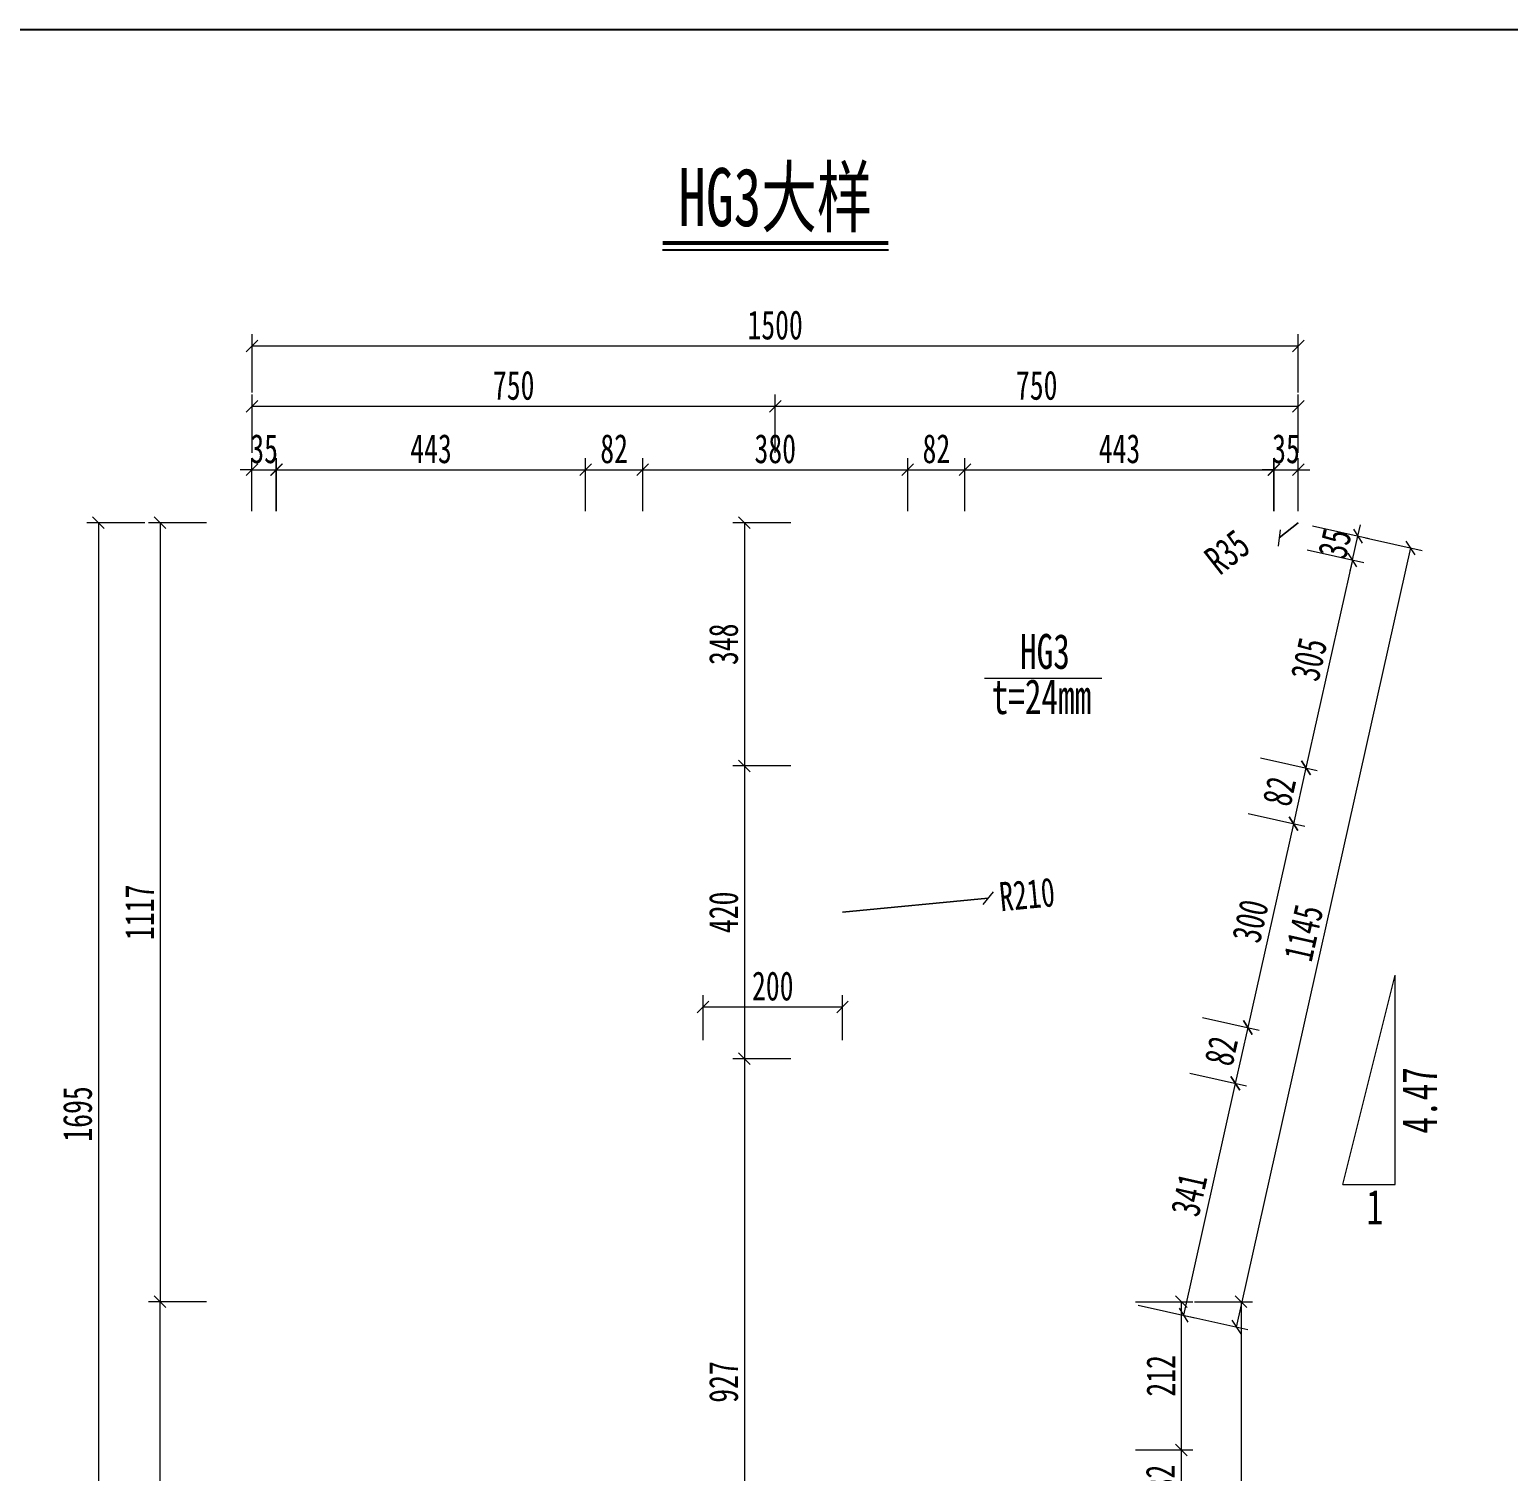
# Model space of a CAD drawing. Header units: millimetres. Extents: x -60009 to 63758, y -2164 to 95433.
# Drawn here: x 29795 to 31915, y 32494 to 34561 of the extents above; entities that cross this region are included whole.
import ezdxf
from ezdxf.enums import TextEntityAlignment as Align

# ---------------------------------------------------------------- set-up
doc = ezdxf.new("R2010")
doc.units = ezdxf.units.MM
doc.layers.get('Defpoints').update_dxf_attribs({"color": 8})
for name, color, linetype, lineweight in [('文字', 7, 'Continuous', 15), ('标注线及字体', 2, 'Continuous', 15), ('细实线', 4, 'Continuous', 15)]:
    doc.layers.add(name, color=color, linetype=linetype, lineweight=lineweight)
doc.styles.add('111', font='仿宋_GB2312.TTF', dxfattribs={"width": 0.7})
doc.styles.add('BM_Dim', font='仿宋_GB2312.TTF', dxfattribs={"width": 0.85})
doc.dimstyles.new('200', dxfattribs={"dimscale": 0, "dimtxt": 2.5, "dimasz": 1, "dimexe": 1, "dimexo": 1, "dimgap": 0.6, "dimtad": 1, "dimdec": 0, "dimdsep": 46, "dimtxsty": '111', "dimblk": 'OBLIQUE', "dimcen": 0, "dimclrd": 4, "dimclre": 4, "dimclrt": 4, "dimadec": 1, "dimazin": 2, "dimtfac": 1, "dimtdec": 0, "dimtix": 1, "dimtmove": 2, "dimatfit": 3, "dimfxl": 4, "dimfxlon": 1, "dimtolj": 1, "dimlwd": -1, "dimlwe": -1, "dimarcsym": 0})

# ---------------------------------------------------------------- blocks, each defined once
blk = doc.blocks.new('_Oblique')
at = {"color": 0, "linetype": 'ByBlock', "lineweight": -2}
blk.add_line((-0.5, -0.5), (0.5, 0.5), dxfattribs=at)
blk = doc.blocks.new('*D1182')
at = {"layer": 'Defpoints', "color": 0, "transparency": 16777216}
for p in [(31613.4, 34107.3), (30113.7, 33853.7), (31613.4, 33853.7)]:
    blk.add_point(p, dxfattribs=at)
at = {"layer": '细实线', "color": 4, "transparency": 16777216}
for p, q in [((30113.7, 34040.6), (30113.7, 34124)), ((31613.4, 34040.6), (31613.4, 34124)), ((30113.7, 34107.3), (31613.4, 34107.3))]:
    blk.add_line(p, q, dxfattribs=at)
at = {"layer": '细实线', "color": 4, "transparency": 16777216, "xscale": 16.66666666666666, "yscale": 16.66666666666666, "zscale": 16.66666666666666, "rotation": 180}
blk.add_blockref('_Oblique', (30113.7, 34107.3), dxfattribs=at)
at = {"layer": '细实线', "color": 4, "transparency": 16777216, "xscale": 16.66666666666666, "yscale": 16.66666666666666, "zscale": 16.66666666666666}
blk.add_blockref('_Oblique', (31613.4, 34107.3), dxfattribs=at)
at = {"layer": '细实线', "color": 4, "transparency": 16777216, "insert": (30863.5, 34137.1), "char_height": 41.67, "attachment_point": 5, "style": '111'}
blk.add_mtext('\\A1;1500', dxfattribs=at)
blk = doc.blocks.new('*D1183')
at = {"layer": 'Defpoints', "color": 0, "transparency": 16777216}
for p in [(30113.4, 33853.7), (29981.7, 32736.8), (30363.4, 32736.8)]:
    blk.add_point(p, dxfattribs=at)
at = {"layer": '细实线', "color": 4, "transparency": 16777216}
for p, q in [((30048.4, 33853.7), (29965, 33853.7)), ((29981.7, 33853.7), (29981.7, 32736.8)), ((30048.4, 32736.8), (29965, 32736.8))]:
    blk.add_line(p, q, dxfattribs=at)
at = {"layer": '细实线', "color": 4, "transparency": 16777216, "xscale": 16.66666666666666, "yscale": 16.66666666666666, "zscale": 16.66666666666666}
for p, rotation in [((29981.7, 33853.7), 90), ((29981.7, 32736.8), 270)]:
    blk.add_blockref('_Oblique', p, dxfattribs=dict(at, rotation=rotation))
at = {"layer": '细实线', "color": 4, "transparency": 16777216, "insert": (29952.3, 33295.2), "char_height": 41.67, "attachment_point": 5, "rotation": 90, "style": '111'}
blk.add_mtext('\\A1;1117', dxfattribs=at)
blk = doc.blocks.new('*D1184')
at = {"layer": 'Defpoints', "color": 0, "transparency": 16777216}
for p in [(30914.6, 33853.7), (30819.5, 33505.2), (30914.6, 33505.2)]:
    blk.add_point(p, dxfattribs=at)
at = {"layer": '细实线', "color": 4, "transparency": 16777216}
for p, q in [((30886.2, 33853.7), (30802.9, 33853.7)), ((30819.5, 33853.7), (30819.5, 33505.2)), ((30886.2, 33505.2), (30802.9, 33505.2))]:
    blk.add_line(p, q, dxfattribs=at)
at = {"layer": '细实线', "color": 4, "transparency": 16777216, "xscale": 16.66666666666666, "yscale": 16.66666666666666, "zscale": 16.66666666666666}
for p, rotation in [((30819.5, 33853.7), 90), ((30819.5, 33505.2), 270)]:
    blk.add_blockref('_Oblique', p, dxfattribs=dict(at, rotation=rotation))
at = {"layer": '细实线', "color": 4, "transparency": 16777216, "insert": (30789.7, 33679.5), "char_height": 41.67, "attachment_point": 5, "rotation": 90, "style": '111'}
blk.add_mtext('\\A1;348', dxfattribs=at)
blk = doc.blocks.new('*D1185')
at = {"layer": 'Defpoints', "color": 0, "transparency": 16777216}
for p in [(30914.6, 33505.2), (30819.5, 33085.2), (30914.6, 33085.2)]:
    blk.add_point(p, dxfattribs=at)
at = {"layer": '细实线', "color": 4, "transparency": 16777216}
for p, q in [((30886.2, 33505.2), (30802.9, 33505.2)), ((30819.5, 33505.2), (30819.5, 33085.2)), ((30886.2, 33085.2), (30802.9, 33085.2))]:
    blk.add_line(p, q, dxfattribs=at)
at = {"layer": '细实线', "color": 4, "transparency": 16777216, "xscale": 16.66666666666666, "yscale": 16.66666666666666, "zscale": 16.66666666666666}
for p, rotation in [((30819.5, 33505.2), 90), ((30819.5, 33085.2), 270)]:
    blk.add_blockref('_Oblique', p, dxfattribs=dict(at, rotation=rotation))
at = {"layer": '细实线', "color": 4, "transparency": 16777216, "insert": (30789.7, 33295.2), "char_height": 41.67, "attachment_point": 5, "rotation": 90, "style": '111'}
blk.add_mtext('\\A1;420', dxfattribs=at)
blk = doc.blocks.new('*D1186')
at = {"layer": 'Defpoints', "color": 0, "transparency": 16777216}
for p in [(30914.6, 33085.2), (30819.5, 32158.4), (30936.8, 32158.4)]:
    blk.add_point(p, dxfattribs=at)
at = {"layer": '细实线', "color": 4, "transparency": 16777216}
for p, q in [((30886.2, 33085.2), (30802.9, 33085.2)), ((30819.5, 33085.2), (30819.5, 32158.4)), ((30886.2, 32158.4), (30802.9, 32158.4))]:
    blk.add_line(p, q, dxfattribs=at)
at = {"layer": '细实线', "color": 4, "transparency": 16777216, "xscale": 16.66666666666666, "yscale": 16.66666666666666, "zscale": 16.66666666666666}
for p, rotation in [((30819.5, 33085.2), 90), ((30819.5, 32158.4), 270)]:
    blk.add_blockref('_Oblique', p, dxfattribs=dict(at, rotation=rotation))
at = {"layer": '细实线', "color": 4, "transparency": 16777216, "insert": (30789.7, 32621.8), "char_height": 41.67, "attachment_point": 5, "rotation": 90, "style": '111'}
blk.add_mtext('\\A1;927', dxfattribs=at)
blk = doc.blocks.new('*D1187')
at = {"layer": 'Defpoints', "color": 0, "transparency": 16777216}
for p in [(30863.7, 34020.7), (30113.7, 33853.7), (30863.7, 33553.7)]:
    blk.add_point(p, dxfattribs=at)
at = {"layer": '细实线', "color": 4, "transparency": 16777216}
for p, q in [((30113.7, 33954.1), (30113.7, 34037.4)), ((30863.7, 33954.1), (30863.7, 34037.4)), ((30113.7, 34020.7), (30863.7, 34020.7))]:
    blk.add_line(p, q, dxfattribs=at)
at = {"layer": '细实线', "color": 4, "transparency": 16777216, "xscale": 16.66666666666666, "yscale": 16.66666666666666, "zscale": 16.66666666666666, "rotation": 180}
blk.add_blockref('_Oblique', (30113.7, 34020.7), dxfattribs=at)
at = {"layer": '细实线', "color": 4, "transparency": 16777216, "xscale": 16.66666666666666, "yscale": 16.66666666666666, "zscale": 16.66666666666666}
blk.add_blockref('_Oblique', (30863.7, 34020.7), dxfattribs=at)
at = {"layer": '细实线', "color": 4, "transparency": 16777216, "insert": (30488.7, 34050.6), "char_height": 41.67, "attachment_point": 5, "style": '111'}
blk.add_mtext('\\A1;750', dxfattribs=at)
blk = doc.blocks.new('*D1188')
at = {"layer": 'Defpoints', "color": 0, "transparency": 16777216}
for p in [(31613.4, 34020.7), (31613.4, 33853.7), (30863.7, 33553.7)]:
    blk.add_point(p, dxfattribs=at)
at = {"layer": '细实线', "color": 4, "transparency": 16777216}
for p, q in [((30863.7, 33954.1), (30863.7, 34037.4)), ((31613.4, 33954.1), (31613.4, 34037.4)), ((30863.7, 34020.7), (31613.4, 34020.7))]:
    blk.add_line(p, q, dxfattribs=at)
at = {"layer": '细实线', "color": 4, "transparency": 16777216, "xscale": 16.66666666666666, "yscale": 16.66666666666666, "zscale": 16.66666666666666, "rotation": 180}
blk.add_blockref('_Oblique', (30863.7, 34020.7), dxfattribs=at)
at = {"layer": '细实线', "color": 4, "transparency": 16777216, "xscale": 16.66666666666666, "yscale": 16.66666666666666, "zscale": 16.66666666666666}
blk.add_blockref('_Oblique', (31613.4, 34020.7), dxfattribs=at)
at = {"layer": '细实线', "color": 4, "transparency": 16777216, "insert": (31238.5, 34050.6), "char_height": 41.67, "attachment_point": 5, "style": '111'}
blk.add_mtext('\\A1;750', dxfattribs=at)
blk = doc.blocks.new('*D1190')
at = {"layer": 'Defpoints', "color": 0, "transparency": 16777216}
for p in [(30960.1, 33159.6), (30760.1, 33095.2), (30960.1, 33095.2)]:
    blk.add_point(p, dxfattribs=at)
at = {"layer": '细实线', "color": 4, "transparency": 16777216}
for p, q in [((30760.1, 33111.9), (30760.1, 33176.2)), ((30760.1, 33159.6), (30960.1, 33159.6)), ((30960.1, 33111.9), (30960.1, 33176.2))]:
    blk.add_line(p, q, dxfattribs=at)
at = {"layer": '细实线', "color": 4, "transparency": 16777216, "xscale": 16.66666666666666, "yscale": 16.66666666666666, "zscale": 16.66666666666666, "rotation": 180}
blk.add_blockref('_Oblique', (30760.1, 33159.6), dxfattribs=at)
at = {"layer": '细实线', "color": 4, "transparency": 16777216, "xscale": 16.66666666666666, "yscale": 16.66666666666666, "zscale": 16.66666666666666}
blk.add_blockref('_Oblique', (30960.1, 33159.6), dxfattribs=at)
at = {"layer": '细实线', "color": 4, "transparency": 16777216, "insert": (30860.1, 33189.4), "char_height": 41.67, "attachment_point": 5, "style": '111'}
blk.add_mtext('\\A1;200', dxfattribs=at)
blk = doc.blocks.new('*D1192')
at = {"layer": 'Defpoints', "color": 0, "transparency": 16777216}
for p in [(31613.4, 33853.7), (31585.9, 33832.1)]:
    blk.add_point(p, dxfattribs=at)
at = {"layer": '细实线', "color": 4, "transparency": 16777216}
for p, q in [((31585.9, 33832.1), (31613.4, 33853.7)), ((31613.4, 33853.7), (31585.9, 33832.1))]:
    blk.add_line(p, q, dxfattribs=at)
at = {"layer": '细实线', "color": 4, "transparency": 16777216, "xscale": 16.66666666666666, "yscale": 16.66666666666666, "zscale": 16.66666666666666, "rotation": 218.1573476169529}
blk.add_blockref('_Oblique', (31585.9, 33832.1), dxfattribs=at)
at = {"layer": '细实线', "color": 4, "transparency": 16777216, "insert": (31511.7, 33811.8), "char_height": 41.67, "attachment_point": 5, "rotation": 38.1573, "style": '111'}
blk.add_mtext('\\A1;R35', dxfattribs=at)
blk = doc.blocks.new('*D1193')
at = {"layer": 'Defpoints', "color": 0, "transparency": 16777216}
for p in [(31169.1, 33315.4), (30960.1, 33295.2)]:
    blk.add_point(p, dxfattribs=at)
at = {"layer": '细实线', "color": 4, "transparency": 16777216}
for p, q in [((31169.1, 33315.4), (30960.1, 33295.2)), ((30960.1, 33295.2), (31169.1, 33315.4))]:
    blk.add_line(p, q, dxfattribs=at)
at = {"layer": '细实线', "color": 4, "transparency": 16777216, "xscale": 16.66666666666666, "yscale": 16.66666666666666, "zscale": 16.66666666666666, "rotation": 5.507261274910653}
blk.add_blockref('_Oblique', (31169.1, 33315.4), dxfattribs=at)
at = {"layer": '细实线', "color": 4, "transparency": 16777216, "insert": (31224.7, 33320.8), "char_height": 41.67, "attachment_point": 5, "rotation": 5.5073, "style": '111'}
blk.add_mtext('\\A1;R210', dxfattribs=at)
blk = doc.blocks.new('*D1194')
at = {"layer": 'Defpoints', "color": 0, "transparency": 16777216}
for p in [(30148.4, 33929.8), (30113.4, 33853.7), (30148.4, 33853.7)]:
    blk.add_point(p, dxfattribs=at)
at = {"layer": '细实线', "color": 4, "transparency": 16777216}
for p, q in [((30113.4, 33870.4), (30113.4, 33946.5)), ((30148.4, 33870.4), (30148.4, 33946.5)), ((30113.4, 33929.8), (30096.7, 33929.8)), ((30113.4, 33929.8), (30148.4, 33929.8)), ((30148.4, 33929.8), (30165.1, 33929.8))]:
    blk.add_line(p, q, dxfattribs=at)
at = {"layer": '细实线', "color": 4, "transparency": 16777216, "xscale": 16.66666666666666, "yscale": 16.66666666666666, "zscale": 16.66666666666666}
blk.add_blockref('_Oblique', (30113.4, 33929.8), dxfattribs=at)
at = {"layer": '细实线', "color": 4, "transparency": 16777216, "xscale": 16.66666666666666, "yscale": 16.66666666666666, "zscale": 16.66666666666666, "rotation": 180}
blk.add_blockref('_Oblique', (30148.4, 33929.8), dxfattribs=at)
at = {"layer": '细实线', "color": 4, "transparency": 16777216, "insert": (30130.9, 33959.7), "char_height": 41.67, "attachment_point": 5, "style": '111'}
blk.add_mtext('\\A1;35', dxfattribs=at)
blk = doc.blocks.new('*D1195')
at = {"layer": 'Defpoints', "color": 0}
for p in [(30591.7, 33929.8), (30148.7, 33853.7), (30591.7, 33853.7)]:
    blk.add_point(p, dxfattribs=at)
at = {"layer": '细实线', "color": 4}
for p, q in [((30148.7, 33870.4), (30148.7, 33946.5)), ((30591.7, 33870.4), (30591.7, 33946.5)), ((30148.7, 33929.8), (30591.7, 33929.8))]:
    blk.add_line(p, q, dxfattribs=at)
at = {"layer": '细实线', "color": 4, "xscale": 16.66666666666666, "yscale": 16.66666666666666, "zscale": 16.66666666666666, "rotation": 180}
blk.add_blockref('_Oblique', (30148.7, 33929.8), dxfattribs=at)
at = {"layer": '细实线', "color": 4, "xscale": 16.66666666666666, "yscale": 16.66666666666666, "zscale": 16.66666666666666}
blk.add_blockref('_Oblique', (30591.7, 33929.8), dxfattribs=at)
at = {"layer": '细实线', "color": 4, "insert": (30370.2, 33959.7), "char_height": 41.67, "attachment_point": 5, "style": '111'}
blk.add_mtext('\\A1;443', dxfattribs=at)
blk = doc.blocks.new('*D1196')
at = {"layer": 'Defpoints', "color": 0}
for p in [(30673.7, 33929.8), (30591.7, 33853.7), (30673.7, 33853.7)]:
    blk.add_point(p, dxfattribs=at)
at = {"layer": '细实线', "color": 4}
for p, q in [((30591.7, 33870.4), (30591.7, 33946.5)), ((30673.7, 33870.4), (30673.7, 33946.5)), ((30591.7, 33929.8), (30673.7, 33929.8))]:
    blk.add_line(p, q, dxfattribs=at)
at = {"layer": '细实线', "color": 4, "xscale": 16.66666666666666, "yscale": 16.66666666666666, "zscale": 16.66666666666666, "rotation": 180}
blk.add_blockref('_Oblique', (30591.7, 33929.8), dxfattribs=at)
at = {"layer": '细实线', "color": 4, "xscale": 16.66666666666666, "yscale": 16.66666666666666, "zscale": 16.66666666666666}
blk.add_blockref('_Oblique', (30673.7, 33929.8), dxfattribs=at)
at = {"layer": '细实线', "color": 4, "insert": (30632.7, 33959.7), "char_height": 41.67, "attachment_point": 5, "style": '111'}
blk.add_mtext('\\A1;82', dxfattribs=at)
blk = doc.blocks.new('*D1197')
at = {"layer": 'Defpoints', "color": 0}
for p in [(31053.7, 33929.8), (30673.7, 33853.7), (31053.7, 33853.7)]:
    blk.add_point(p, dxfattribs=at)
at = {"layer": '细实线', "color": 4}
for p, q in [((30673.7, 33870.4), (30673.7, 33946.5)), ((31053.7, 33870.4), (31053.7, 33946.5)), ((30673.7, 33929.8), (31053.7, 33929.8))]:
    blk.add_line(p, q, dxfattribs=at)
at = {"layer": '细实线', "color": 4, "xscale": 16.66666666666666, "yscale": 16.66666666666666, "zscale": 16.66666666666666, "rotation": 180}
blk.add_blockref('_Oblique', (30673.7, 33929.8), dxfattribs=at)
at = {"layer": '细实线', "color": 4, "xscale": 16.66666666666666, "yscale": 16.66666666666666, "zscale": 16.66666666666666}
blk.add_blockref('_Oblique', (31053.7, 33929.8), dxfattribs=at)
at = {"layer": '细实线', "color": 4, "insert": (30863.7, 33959.7), "char_height": 41.67, "attachment_point": 5, "style": '111'}
blk.add_mtext('\\A1;380', dxfattribs=at)
blk = doc.blocks.new('*D1198')
at = {"layer": 'Defpoints', "color": 0}
for p in [(31135.7, 33929.8), (31053.7, 33853.7), (31135.7, 33853.7)]:
    blk.add_point(p, dxfattribs=at)
at = {"layer": '细实线', "color": 4}
for p, q in [((31053.7, 33870.4), (31053.7, 33946.5)), ((31135.7, 33870.4), (31135.7, 33946.5)), ((31053.7, 33929.8), (31135.7, 33929.8))]:
    blk.add_line(p, q, dxfattribs=at)
at = {"layer": '细实线', "color": 4, "xscale": 16.66666666666666, "yscale": 16.66666666666666, "zscale": 16.66666666666666, "rotation": 180}
blk.add_blockref('_Oblique', (31053.7, 33929.8), dxfattribs=at)
at = {"layer": '细实线', "color": 4, "xscale": 16.66666666666666, "yscale": 16.66666666666666, "zscale": 16.66666666666666}
blk.add_blockref('_Oblique', (31135.7, 33929.8), dxfattribs=at)
at = {"layer": '细实线', "color": 4, "insert": (31094.7, 33959.7), "char_height": 41.67, "attachment_point": 5, "style": '111'}
blk.add_mtext('\\A1;82', dxfattribs=at)
blk = doc.blocks.new('*D1199')
at = {"layer": 'Defpoints', "color": 0}
for p in [(31578.7, 33929.8), (31135.7, 33853.7), (31578.7, 33853.7)]:
    blk.add_point(p, dxfattribs=at)
at = {"layer": '细实线', "color": 4}
for p, q in [((31135.7, 33870.4), (31135.7, 33946.5)), ((31578.7, 33870.4), (31578.7, 33946.5)), ((31135.7, 33929.8), (31578.7, 33929.8))]:
    blk.add_line(p, q, dxfattribs=at)
at = {"layer": '细实线', "color": 4, "xscale": 16.66666666666666, "yscale": 16.66666666666666, "zscale": 16.66666666666666, "rotation": 180}
blk.add_blockref('_Oblique', (31135.7, 33929.8), dxfattribs=at)
at = {"layer": '细实线', "color": 4, "xscale": 16.66666666666666, "yscale": 16.66666666666666, "zscale": 16.66666666666666}
blk.add_blockref('_Oblique', (31578.7, 33929.8), dxfattribs=at)
at = {"layer": '细实线', "color": 4, "insert": (31357.2, 33959.7), "char_height": 41.67, "attachment_point": 5, "style": '111'}
blk.add_mtext('\\A1;443', dxfattribs=at)
blk = doc.blocks.new('*D1200')
at = {"layer": 'Defpoints', "color": 0, "transparency": 16777216}
for p in [(31613.4, 33929.8), (31578.4, 33853.7), (31613.4, 33853.7)]:
    blk.add_point(p, dxfattribs=at)
at = {"layer": '细实线', "color": 4, "transparency": 16777216}
for p, q in [((31578.4, 33870.4), (31578.4, 33946.5)), ((31613.4, 33870.4), (31613.4, 33946.5)), ((31578.4, 33929.8), (31561.7, 33929.8)), ((31578.4, 33929.8), (31613.4, 33929.8)), ((31613.4, 33929.8), (31630.1, 33929.8))]:
    blk.add_line(p, q, dxfattribs=at)
at = {"layer": '细实线', "color": 4, "transparency": 16777216, "xscale": 16.66666666666666, "yscale": 16.66666666666666, "zscale": 16.66666666666666}
blk.add_blockref('_Oblique', (31578.4, 33929.8), dxfattribs=at)
at = {"layer": '细实线', "color": 4, "transparency": 16777216, "xscale": 16.66666666666666, "yscale": 16.66666666666666, "zscale": 16.66666666666666, "rotation": 180}
blk.add_blockref('_Oblique', (31613.4, 33929.8), dxfattribs=at)
at = {"layer": '细实线', "color": 4, "transparency": 16777216, "insert": (31595.9, 33959.7), "char_height": 41.67, "attachment_point": 5, "style": '111'}
blk.add_mtext('\\A1;35', dxfattribs=at)
blk = doc.blocks.new('*D1208')
at = {"layer": 'Defpoints', "color": 0}
for p in [(29981.7, 32736.8), (30363.4, 32736.8), (30363.4, 32158.4)]:
    blk.add_point(p, dxfattribs=at)
at = {"layer": '细实线', "color": 4}
for p, q in [((30048.4, 32736.8), (29965, 32736.8)), ((29981.7, 32158.4), (29981.7, 32736.8)), ((30048.4, 32158.4), (29965, 32158.4))]:
    blk.add_line(p, q, dxfattribs=at)
at = {"layer": '细实线', "color": 4, "xscale": 16.66666666666666, "yscale": 16.66666666666666, "zscale": 16.66666666666666}
for p, rotation in [((29981.7, 32736.8), 90), ((29981.7, 32158.4), 270)]:
    blk.add_blockref('_Oblique', p, dxfattribs=dict(at, rotation=rotation))
at = {"layer": '细实线', "color": 4, "insert": (29951.9, 32447.6), "char_height": 41.67, "attachment_point": 5, "rotation": 90, "style": '111'}
blk.add_mtext('\\A1;578', dxfattribs=at)
blk = doc.blocks.new('*D1209')
at = {"layer": 'Defpoints', "color": 0, "transparency": 16777216}
for p in [(30113.7, 33853.7), (29893.3, 32158.4), (30363.4, 32158.4)]:
    blk.add_point(p, dxfattribs=at)
at = {"layer": '细实线', "color": 4, "transparency": 16777216}
for p, q in [((29959.9, 33853.7), (29876.6, 33853.7)), ((29893.3, 33853.7), (29893.3, 32158.4)), ((29959.9, 32158.4), (29876.6, 32158.4))]:
    blk.add_line(p, q, dxfattribs=at)
at = {"layer": '细实线', "color": 4, "transparency": 16777216, "xscale": 16.66666666666666, "yscale": 16.66666666666666, "zscale": 16.66666666666666}
for p, rotation in [((29893.3, 33853.7), 90), ((29893.3, 32158.4), 270)]:
    blk.add_blockref('_Oblique', p, dxfattribs=dict(at, rotation=rotation))
at = {"layer": '细实线', "color": 4, "transparency": 16777216, "insert": (29863.5, 33006.1), "char_height": 41.67, "attachment_point": 5, "rotation": 90, "style": '111'}
blk.add_mtext('\\A1;1695', dxfattribs=at)
blk = doc.blocks.new('*D1244')
at = {"layer": 'Defpoints', "color": 0}
for p in [(31605.7, 33819.6), (31539, 33521.5), (31624.5, 33502.3)]:
    blk.add_point(p, dxfattribs=at)
at = {"layer": '细实线', "color": 4}
for p, q in [((31691.2, 33800.4), (31624.5, 33502.3)), ((31626.2, 33815), (31707.5, 33796.8)), ((31559.4, 33516.9), (31640.8, 33498.7))]:
    blk.add_line(p, q, dxfattribs=at)
at = {"layer": '细实线', "color": 4, "xscale": 16.66666666666666, "yscale": 16.66666666666666, "zscale": 16.66666666666666}
for p, rotation in [((31691.2, 33800.4), 77.38404856888516), ((31624.5, 33502.3), 257.3840485688851)]:
    blk.add_blockref('_Oblique', p, dxfattribs=dict(at, rotation=rotation))
at = {"layer": '细实线', "color": 4, "insert": (31628.8, 33657.9), "char_height": 41.67, "attachment_point": 5, "rotation": 77.384, "style": '111'}
blk.add_mtext('\\A1;305', dxfattribs=at)
blk = doc.blocks.new('*D1245')
at = {"layer": 'Defpoints', "color": 0, "transparency": 16777216}
for p in [(31613.4, 33853.7), (31605.7, 33819.6), (31698.9, 33834.6)]:
    blk.add_point(p, dxfattribs=at)
at = {"layer": '细实线', "color": 4, "transparency": 16777216}
for p, q in [((31633.8, 33849.2), (31715.1, 33831)), ((31698.9, 33834.6), (31702.5, 33850.9)), ((31691.2, 33800.4), (31698.9, 33834.6)), ((31626.2, 33815), (31707.5, 33796.8)), ((31691.2, 33800.4), (31687.6, 33784.2))]:
    blk.add_line(p, q, dxfattribs=at)
at = {"layer": '细实线', "color": 4, "transparency": 16777216, "xscale": 16.66666666666666, "yscale": 16.66666666666666, "zscale": 16.66666666666666}
for p, rotation in [((31698.9, 33834.6), 257.3840485689758), ((31691.2, 33800.4), 77.38404856897579)]:
    blk.add_blockref('_Oblique', p, dxfattribs=dict(at, rotation=rotation))
at = {"layer": '细实线', "color": 4, "transparency": 16777216, "insert": (31665.9, 33824), "char_height": 41.67, "attachment_point": 5, "rotation": 77.384, "style": '111'}
blk.add_mtext('\\A1;35', dxfattribs=at)
blk = doc.blocks.new('*D1246')
at = {"layer": 'Defpoints', "color": 0}
for p in [(31539, 33521.5), (31521.1, 33441.5), (31606.6, 33422.3)]:
    blk.add_point(p, dxfattribs=at)
at = {"layer": '细实线', "color": 4}
for p, q in [((31559.4, 33516.9), (31640.8, 33498.7)), ((31624.5, 33502.3), (31606.6, 33422.3)), ((31541.5, 33436.9), (31622.8, 33418.7))]:
    blk.add_line(p, q, dxfattribs=at)
at = {"layer": '细实线', "color": 4, "xscale": 16.66666666666666, "yscale": 16.66666666666666, "zscale": 16.66666666666666}
for p, rotation in [((31624.5, 33502.3), 77.384048569276), ((31606.6, 33422.3), 257.384048569276)]:
    blk.add_blockref('_Oblique', p, dxfattribs=dict(at, rotation=rotation))
at = {"layer": '细实线', "color": 4, "insert": (31586.4, 33468.8), "char_height": 41.67, "attachment_point": 5, "rotation": 77.384, "style": '111'}
blk.add_mtext('\\A1;82', dxfattribs=at)
blk = doc.blocks.new('*D1247')
at = {"layer": 'Defpoints', "color": 0}
for p in [(31521.1, 33441.5), (31455.7, 33149.1), (31541.2, 33130)]:
    blk.add_point(p, dxfattribs=at)
at = {"layer": '细实线', "color": 4}
for p, q in [((31541.5, 33436.9), (31622.8, 33418.7)), ((31606.6, 33422.3), (31541.2, 33130)), ((31476.1, 33144.6), (31557.4, 33126.4))]:
    blk.add_line(p, q, dxfattribs=at)
at = {"layer": '细实线', "color": 4, "xscale": 16.66666666666666, "yscale": 16.66666666666666, "zscale": 16.66666666666666}
for p, rotation in [((31606.6, 33422.3), 77.38404856888074), ((31541.2, 33130), 257.3840485688807)]:
    blk.add_blockref('_Oblique', p, dxfattribs=dict(at, rotation=rotation))
at = {"layer": '细实线', "color": 4, "insert": (31544.8, 33282.7), "char_height": 41.67, "attachment_point": 5, "rotation": 77.384, "style": '111'}
blk.add_mtext('\\A1;300', dxfattribs=at)
blk = doc.blocks.new('*D1248')
at = {"layer": 'Defpoints', "color": 0}
for p in [(31455.7, 33149.1), (31437.8, 33069.1), (31523.2, 33050)]:
    blk.add_point(p, dxfattribs=at)
at = {"layer": '细实线', "color": 4}
for p, q in [((31476.1, 33144.6), (31557.4, 33126.4)), ((31541.2, 33130), (31523.2, 33050)), ((31458.2, 33064.5), (31539.5, 33046.3))]:
    blk.add_line(p, q, dxfattribs=at)
at = {"layer": '细实线', "color": 4, "xscale": 16.66666666666666, "yscale": 16.66666666666666, "zscale": 16.66666666666666}
for p, rotation in [((31541.2, 33130), 77.38404856928703), ((31523.2, 33050), 257.384048569287)]:
    blk.add_blockref('_Oblique', p, dxfattribs=dict(at, rotation=rotation))
at = {"layer": '细实线', "color": 4, "insert": (31503.1, 33096.5), "char_height": 41.67, "attachment_point": 5, "rotation": 77.384, "style": '111'}
blk.add_mtext('\\A1;82', dxfattribs=at)
blk = doc.blocks.new('*D1249')
at = {"layer": 'Defpoints', "color": 0}
for p in [(31437.8, 33069.1), (31363.4, 32736.8), (31448.9, 32717.6)]:
    blk.add_point(p, dxfattribs=at)
at = {"layer": '细实线', "color": 4}
for p, q in [((31458.2, 33064.5), (31539.5, 33046.3)), ((31523.2, 33050), (31448.9, 32717.6)), ((31383.8, 32732.2), (31465.1, 32714))]:
    blk.add_line(p, q, dxfattribs=at)
at = {"layer": '细实线', "color": 4, "xscale": 16.66666666666666, "yscale": 16.66666666666666, "zscale": 16.66666666666666}
for p, rotation in [((31523.2, 33050), 77.38404856896804), ((31448.9, 32717.6), 257.3840485689681)]:
    blk.add_blockref('_Oblique', p, dxfattribs=dict(at, rotation=rotation))
at = {"layer": '细实线', "color": 4, "insert": (31457, 32890.3), "char_height": 41.67, "attachment_point": 5, "rotation": 77.384, "style": '111'}
blk.add_mtext('\\A1;341', dxfattribs=at)
blk = doc.blocks.new('*D1250')
at = {"layer": 'Defpoints', "color": 0}
for p in [(31363.4, 32736.8), (31363.4, 32524.4), (31445.8, 32524.4)]:
    blk.add_point(p, dxfattribs=at)
at = {"layer": '细实线', "color": 4}
for p, q in [((31380.1, 32736.8), (31462.4, 32736.8)), ((31445.8, 32736.8), (31445.8, 32524.4)), ((31380.1, 32524.4), (31462.4, 32524.4))]:
    blk.add_line(p, q, dxfattribs=at)
at = {"layer": '细实线', "color": 4, "xscale": 16.66666666666666, "yscale": 16.66666666666666, "zscale": 16.66666666666666}
for p, rotation in [((31445.8, 32736.8), 90), ((31445.8, 32524.4), 270)]:
    blk.add_blockref('_Oblique', p, dxfattribs=dict(at, rotation=rotation))
at = {"layer": '细实线', "color": 4, "insert": (31416.4, 32630.6), "char_height": 41.67, "attachment_point": 5, "rotation": 90, "style": '111'}
blk.add_mtext('\\A1;212', dxfattribs=at)
blk = doc.blocks.new('*D1251')
at = {"layer": 'Defpoints', "color": 0}
for p in [(31363.4, 32524.4), (31363.4, 32442.4), (31445.8, 32442.4)]:
    blk.add_point(p, dxfattribs=at)
at = {"layer": '细实线', "color": 4}
for p, q in [((31380.1, 32524.4), (31462.4, 32524.4)), ((31445.8, 32524.4), (31445.8, 32442.4)), ((31380.1, 32442.4), (31462.4, 32442.4))]:
    blk.add_line(p, q, dxfattribs=at)
at = {"layer": '细实线', "color": 4, "xscale": 16.66666666666666, "yscale": 16.66666666666666, "zscale": 16.66666666666666}
for p, rotation in [((31445.8, 32524.4), 90), ((31445.8, 32442.4), 270)]:
    blk.add_blockref('_Oblique', p, dxfattribs=dict(at, rotation=rotation))
at = {"layer": '细实线', "color": 4, "insert": (31415.9, 32483.4), "char_height": 41.67, "attachment_point": 5, "rotation": 90, "style": '111'}
blk.add_mtext('\\A1;82', dxfattribs=at)
blk = doc.blocks.new('*D1254')
at = {"layer": 'Defpoints', "color": 0, "transparency": 16777216}
for p in [(31613.4, 33853.7), (31774.7, 33817.6), (31363.4, 32736.8)]:
    blk.add_point(p, dxfattribs=at)
at = {"layer": '细实线', "color": 4, "transparency": 16777216}
for p, q in [((31524.7, 32700.6), (31774.7, 33817.6)), ((31709.7, 33832.2), (31791, 33814)), ((31459.7, 32715.2), (31541, 32697))]:
    blk.add_line(p, q, dxfattribs=at)
at = {"layer": '细实线', "color": 4, "transparency": 16777216, "xscale": 16.66666666666666, "yscale": 16.66666666666666, "zscale": 16.66666666666666}
for p, rotation in [((31774.7, 33817.6), 77.38404856896858), ((31524.7, 32700.6), 257.3840485689686)]:
    blk.add_blockref('_Oblique', p, dxfattribs=dict(at, rotation=rotation))
at = {"layer": '细实线', "color": 4, "transparency": 16777216, "insert": (31621.1, 33265.6), "char_height": 41.67, "attachment_point": 5, "rotation": 77.384, "style": '111'}
blk.add_mtext('\\A1;1145', dxfattribs=at)
blk = doc.blocks.new('*D1255')
at = {"layer": 'Defpoints', "color": 0, "transparency": 16777216}
for p in [(31363.4, 32736.8), (31363.4, 32158.4), (31531.5, 32158.4)]:
    blk.add_point(p, dxfattribs=at)
at = {"layer": '细实线', "color": 4, "transparency": 16777216}
for p, q in [((31464.8, 32736.8), (31548.1, 32736.8)), ((31531.5, 32736.8), (31531.5, 32158.4)), ((31464.8, 32158.4), (31548.1, 32158.4))]:
    blk.add_line(p, q, dxfattribs=at)
at = {"layer": '细实线', "color": 4, "transparency": 16777216, "xscale": 16.66666666666666, "yscale": 16.66666666666666, "zscale": 16.66666666666666}
for p, rotation in [((31531.5, 32736.8), 90), ((31531.5, 32158.4), 270)]:
    blk.add_blockref('_Oblique', p, dxfattribs=dict(at, rotation=rotation))
at = {"layer": '细实线', "color": 4, "transparency": 16777216, "insert": (31501.6, 32447.6), "char_height": 41.67, "attachment_point": 5, "rotation": 90, "style": '111'}
blk.add_mtext('\\A1;578', dxfattribs=at)

msp = doc.modelspace()

# ---------------------------------------------------------------- linework, layer by layer
at = {"color": 4}
msp.add_line((30702.2, 34244.9), (31025.8, 34244.9), dxfattribs=at)
at = {"color": 6, "const_width": 6}
msp.add_lwpolyline([(30702.2, 34254.9), (31025.8, 34254.9)], dxfattribs=at)
at = {"layer": 'Defpoints'}
msp.add_lwpolyline([(25599.8, 34560.8), (32016.5, 34560.8), (32016.5, 30297.5), (25599.8, 30297.5)], close=True, dxfattribs=at)
at = {"layer": '细实线'}
for p, q in [((31163.7, 33631.1), (31331.9, 33631.1)), ((31677.5, 32905.2), (31752.5, 33205.2)), ((31752.5, 32905.2), (31752.5, 33205.2)), ((31677.5, 32905.2), (31752.5, 32905.2))]:
    msp.add_line(p, q, dxfattribs=at)

# ---------------------------------------------------------------- texts
at = {"layer": '文字', "style": 'BM_Dim', "width": 0.7}
for s, p in [('HG3', (31250.3, 33629.3)), ('t=24mm', (31245.3, 33564.5)), ('1', (31723.3, 32832.7))]:
    msp.add_text(s, height=50, dxfattribs=at).set_placement(p, align=Align.BOTTOM_CENTER)
msp.add_text('4.47', height=50, rotation=90, dxfattribs=at).set_placement((31827.2, 33025.6), align=Align.BOTTOM_CENTER)
at = {"layer": '标注线及字体', "color": 0, "style": '111', "width": 0.7}
msp.add_text('HG3大样', height=83.33, dxfattribs=at).set_placement((30863.7, 34322.4), align=Align.MIDDLE)

# ---------------------------------------------------------------- dimensions: what is measured, and where the dimension line sits
at = {"layer": '细实线'}
for base, p1, p2, picture, middle in [((31613.4, 34107.3), (30113.7, 33853.7), (31613.4, 33853.7), '*D1182', (30863.5, 34137.1)), ((30863.7, 34020.7), (30113.7, 33853.7), (30863.7, 33553.7), '*D1187', (30488.7, 34050.6)), ((31613.4, 34020.7), (30863.7, 33553.7), (31613.4, 33853.7), '*D1188', (31238.5, 34050.6)), ((30148.4, 33929.8), (30113.4, 33853.7), (30148.4, 33853.7), '*D1194', (30130.9, 33959.7)), ((30591.7, 33929.8), (30148.7, 33853.7), (30591.7, 33853.7), '*D1195', (30370.2, 33959.7)), ((30673.7, 33929.8), (30591.7, 33853.7), (30673.7, 33853.7), '*D1196', (30632.7, 33959.7)), ((31053.7, 33929.8), (30673.7, 33853.7), (31053.7, 33853.7), '*D1197', (30863.7, 33959.7)), ((31135.7, 33929.8), (31053.7, 33853.7), (31135.7, 33853.7), '*D1198', (31094.7, 33959.7)), ((31578.7, 33929.8), (31135.7, 33853.7), (31578.7, 33853.7), '*D1199', (31357.2, 33959.7)), ((31613.4, 33929.8), (31578.4, 33853.7), (31613.4, 33853.7), '*D1200', (31595.9, 33959.7)), ((30960.1, 33159.6), (30760.1, 33095.2), (30960.1, 33095.2), '*D1190', (30860.1, 33189.4))]:
    dim = msp.add_linear_dim(base=base, p1=p1, p2=p2, dimstyle='200', override={"dimscale": 16.666667, "dimblk": 'Oblique'}, dxfattribs=at)
    dim.commit()
    dim.dimension.update_dxf_attribs({"geometry": picture, "text_midpoint": middle})
for base, p1, p2, picture, middle in [((29893.3, 32158.4), (30113.7, 33853.7), (30363.4, 32158.4), '*D1209', (29863.5, 33006.1)), ((29981.7, 32736.8), (30113.4, 33853.7), (30363.4, 32736.8), '*D1183', (29952.3, 33295.2)), ((30819.5384, 33505.245), (30914.6473, 33853.7324), (30914.6473, 33505.245), '*D1184', (30789.7186, 33679.4887)), ((30819.5, 33085.2), (30914.6, 33505.2), (30914.6, 33085.2), '*D1185', (30789.7, 33295.2)), ((30819.5, 32158.4), (30914.6, 33085.2), (30936.8, 32158.4), '*D1186', (30789.7, 32621.8)), ((29981.7, 32736.8), (30363.4, 32158.4), (30363.4, 32736.8), '*D1208', (29951.9, 32447.6)), ((31445.8, 32524.4), (31363.4, 32736.8), (31363.4, 32524.4), '*D1250', (31416.4, 32630.6)), ((31531.5, 32158.4), (31363.4, 32736.8), (31363.4, 32158.4), '*D1255', (31501.6, 32447.6)), ((31445.8, 32442.4), (31363.4, 32524.4), (31363.4, 32442.4), '*D1251', (31415.9, 32483.4))]:
    dim = msp.add_linear_dim(base=base, p1=p1, p2=p2, angle=90, dimstyle='200', override={"dimscale": 16.666667, "dimblk": 'Oblique'}, dxfattribs=at)
    dim.commit()
    dim.dimension.update_dxf_attribs({"geometry": picture, "text_midpoint": middle})
for center, mpoint, override, picture, middle in [((31613.4, 33853.7), (31585.9, 33832.1), {"dimscale": 16.666667}, '*D1192', (31511.7, 33811.8)), ((30960.1, 33295.2), (31169.1, 33315.4), {"dimscale": 16.666667, "dimblk": 'Oblique'}, '*D1193', (31224.7, 33320.8))]:
    dim = msp.add_radius_dim(center=center, mpoint=mpoint, dimstyle='200', override=override, dxfattribs=at)
    dim.commit()
    dim.dimension.update_dxf_attribs({"geometry": picture, "text_midpoint": middle, "dimtype": 164})
for p1, p2, distance, picture, middle in [((31605.7, 33819.6), (31613.4, 33853.7), -87.6, '*D1245', (31665.9, 33824)), ((31363.4, 32736.8), (31613.4, 33853.7), -165.3, '*D1254', (31621.1, 33265.6)), ((31605.7, 33819.6), (31539, 33521.5), 87.6, '*D1244', (31628.8, 33657.9)), ((31539, 33521.5), (31521.1, 33441.5), 87.6, '*D1246', (31586.4, 33468.8)), ((31521.1, 33441.5), (31455.7, 33149.1), 87.6, '*D1247', (31544.8, 33282.7)), ((31455.7, 33149.1), (31437.8, 33069.1), 87.6, '*D1248', (31503.1, 33096.5)), ((31437.8, 33069.1), (31363.4, 32736.8), 87.6, '*D1249', (31457, 32890.3))]:
    dim = msp.add_aligned_dim(p1=p1, p2=p2, distance=distance, dimstyle='200', override={"dimscale": 16.666667, "dimblk": 'Oblique'}, dxfattribs=at)
    dim.commit()
    dim.dimension.update_dxf_attribs({"geometry": picture, "text_midpoint": middle})

doc.saveas('drawing.dxf')
